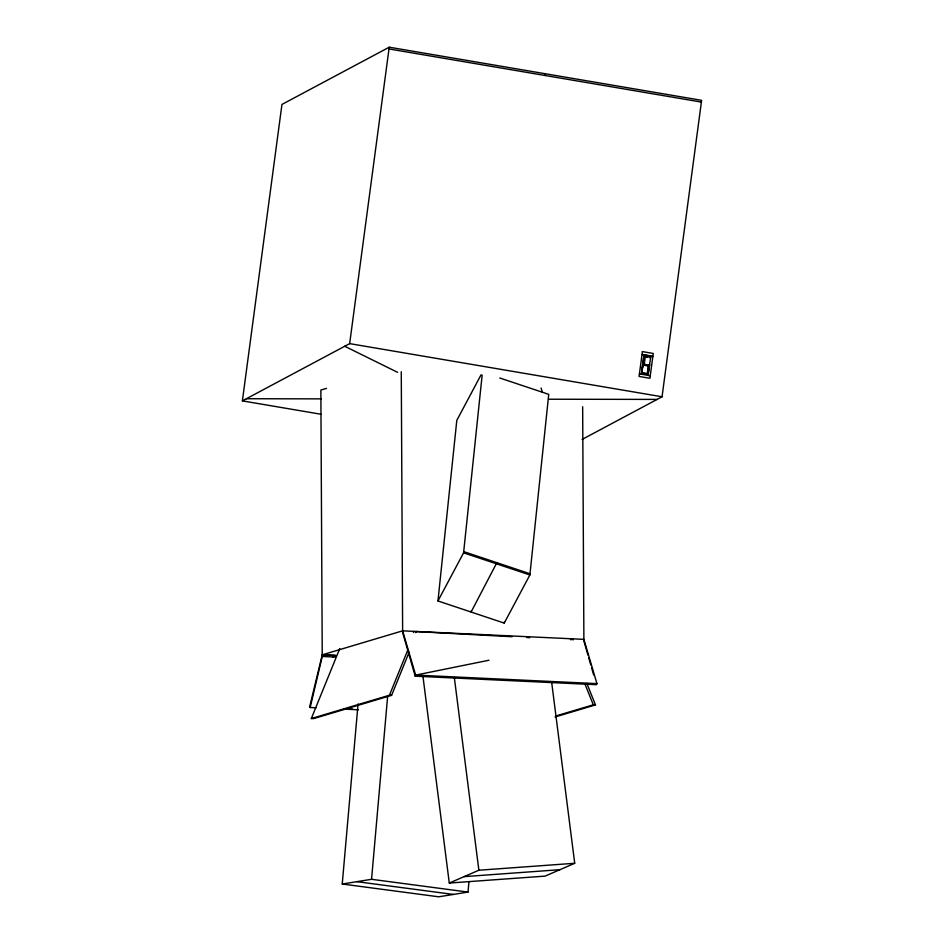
<?xml version="1.0" encoding="UTF-8"?>
<svg xmlns="http://www.w3.org/2000/svg" width="944" height="944" viewBox="0 0 944 944"><rect width="100%" height="100%" fill="white"/><g stroke="black" fill="none" stroke-linecap="round" stroke-linejoin="round"><path stroke-width="1.42" d="M468.932 881.838L468.023 892.08L438.7 896.8L342.235 884.021L358.059 703.988M342.235 884.021L371.558 879.301L387.642 696.342M333.008 656.965L333.775 655.372M499.813 378.013L548.735 394.356L529.879 574.967L504.238 623.099L437.957 600.962L456.813 420.351L481.062 374.815M437.957 600.962L463.587 552.83L482.148 375.134M471.221 610.827L471.091 612.031L496.863 562.683M504.238 623.099L504.367 621.895M320.854 414.227L242.384 400.881L281.949 104.442L389.223 47.2L701.616 100.335L662.051 396.775L582.082 439.444M242.384 400.881L349.658 343.628L389.223 47.2M545.184 75.508L545.42 73.774M644.02 355.003L641.424 374.414L644.02 355.003L650.853 355.982L648.009 375.535L649.484 364.443M642.475 367.723L642.84 365.045L644.256 364.278L649.72 365.21L648.304 365.965L642.84 365.045M648.74 365.729L647.667 373.789L641.767 373.092L644.351 356.749L650.794 357.162L649.814 357.682M644.256 364.278L645.33 356.23M647.218 374.025L648.304 365.965M316.028 707.788L310.175 707.516L322.246 656.458L320.854 390.049L326.494 388.362M409.094 652.28L391.595 695.339L313.491 718.644L311.319 718.537L339.757 648.563M311.319 718.537L389.435 695.232L408.02 649.484M402.628 630.84L583.888 639.359L596.938 683.621L596.455 684.695L415.207 676.187L415.679 675.102L402.628 630.84L322.234 654.829L309.691 706.714L310.175 707.516M413.448 632.492L414.168 631.383M415.62 632.598L416.328 631.489M422.865 675.656L449.285 883.053L478.868 870.226L574.719 863.276L551.65 682.17M574.719 863.276L545.125 876.115L449.285 883.053M555.65 716.048L593.316 704.814L595.475 704.908L586.826 683.35M555.025 716.98L595.475 704.908M489.004 660.234L415.679 675.102L596.938 683.621M464.07 876.634L559.922 869.695M246.408 398.734L321.208 398.864M548.57 399.229L657.118 399.406M322.246 656.458L335.167 657.059L335.946 655.466L322.234 654.829L335.887 655.561M389.435 695.232L391.595 695.339M347.699 708.507L352.077 708.708M343.793 709.086L358.413 709.782M416.269 631.583L512.002 636.716M526.728 637.519L529.678 637.672M371.558 879.301L468.023 892.08M356.891 881.661L453.368 894.44M388.987 48.946L701.38 102.082M642.014 354.484L652.87 356.325M644.351 356.749L647.088 357.221M642.203 372.856L647.667 373.789M639.43 373.895L650.274 375.747M349.658 343.628L662.051 396.775M463.716 551.615L529.997 573.763M463.587 552.83L529.879 574.967M344.737 346.259L397.589 372.337M572.347 638.817L573.079 639.985M570.176 638.71L570.908 639.89M585.197 684.601L593.316 704.814M541.089 388.008L542.34 392.22M587.947 655.089L583.888 640.988L582.66 406.722M588.761 657.909L590.779 664.954M591.593 667.774L593.623 674.83M415.207 676.187L402.64 632.48L401.271 371.712M454.312 677.438L478.868 870.226M642.404 351.605L639.088 376.432L649.932 378.273L653.248 353.457L642.404 351.605"/></g></svg>
